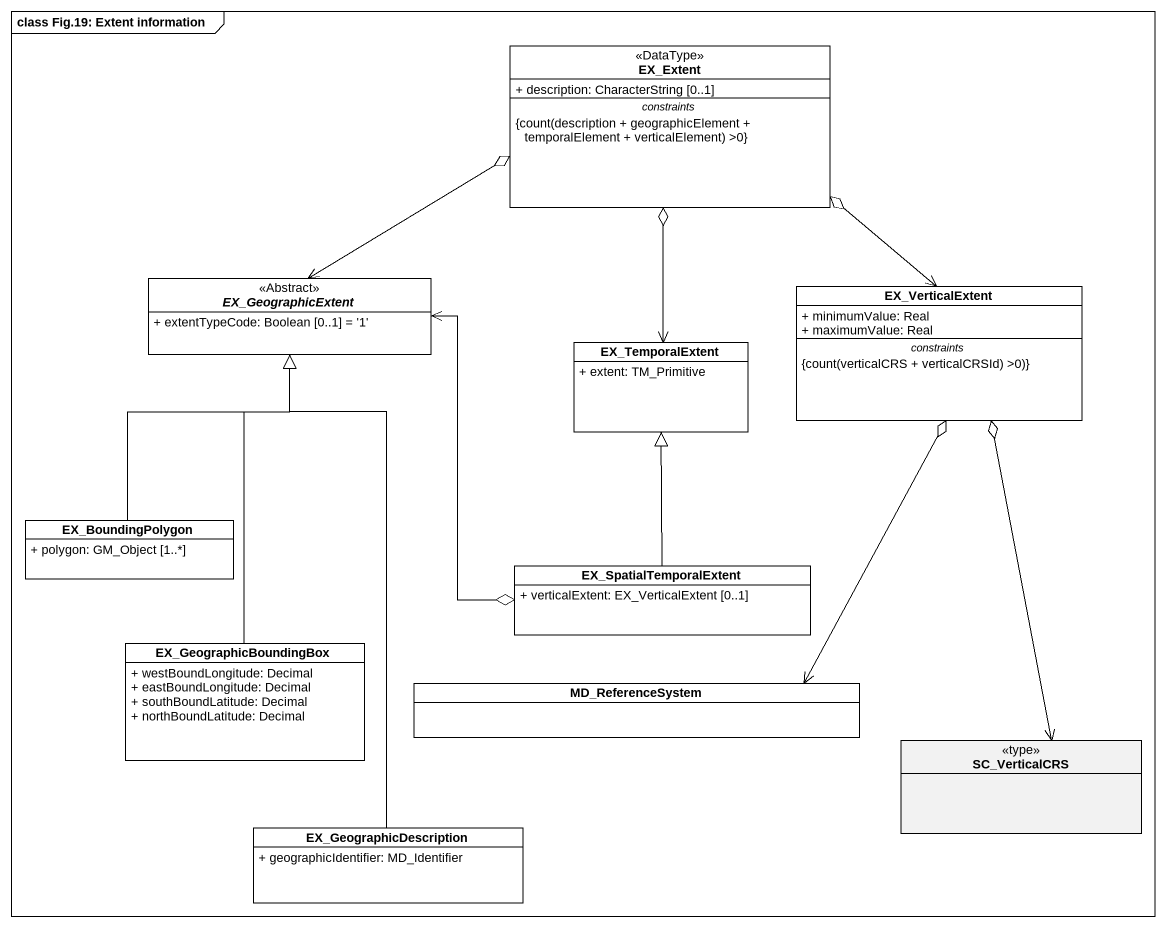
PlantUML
@startuml
mainframe class Fig.19: Extent information
hide circle
hide empty members
skinparam classAttributeIconSize 0
class EX_Extent <<DataType>> #FFFFFF {
  + description: CharacterString [0..1]
  -- constraints --
  {field} {count(description + geographicElement + temporalElement + verticalElement) >0}
}
abstract class EX_GeographicExtent <<Abstract>> #FFFFFF {
  + extentTypeCode: Boolean [0..1] = '1'
}
class EX_VerticalExtent #FFFFFF {
  + minimumValue: Real
  + maximumValue: Real
  -- constraints --
  {field} {count(verticalCRS + verticalCRSId) >0)}
}
class EX_TemporalExtent #FFFFFF {
  + extent: TM_Primitive
}
class EX_BoundingPolygon #FFFFFF {
  + polygon: GM_Object [1..*]
}
class EX_SpatialTemporalExtent #FFFFFF {
  + verticalExtent: EX_VerticalExtent [0..1]
}
class EX_GeographicBoundingBox #FFFFFF {
  + westBoundLongitude: Decimal
  + eastBoundLongitude: Decimal
  + southBoundLatitude: Decimal
  + northBoundLatitude: Decimal
}
class MD_ReferenceSystem #FFFFFF
class SC_VerticalCRS <<type>>
class EX_GeographicDescription #FFFFFF {
  + geographicIdentifier: MD_Identifier
}
EX_GeographicExtent <-right-o EX_Extent
EX_GeographicExtent <--o EX_SpatialTemporalExtent
EX_VerticalExtent <-up-o EX_Extent
EX_TemporalExtent <-up-o EX_Extent
EX_BoundingPolygon -up-|> EX_GeographicExtent
EX_SpatialTemporalExtent -up-|> EX_TemporalExtent
EX_GeographicBoundingBox -up-|> EX_GeographicExtent
MD_ReferenceSystem <-up-o EX_VerticalExtent
SC_VerticalCRS <-up-o EX_VerticalExtent
EX_GeographicDescription -up-|> EX_GeographicExtent
@enduml
